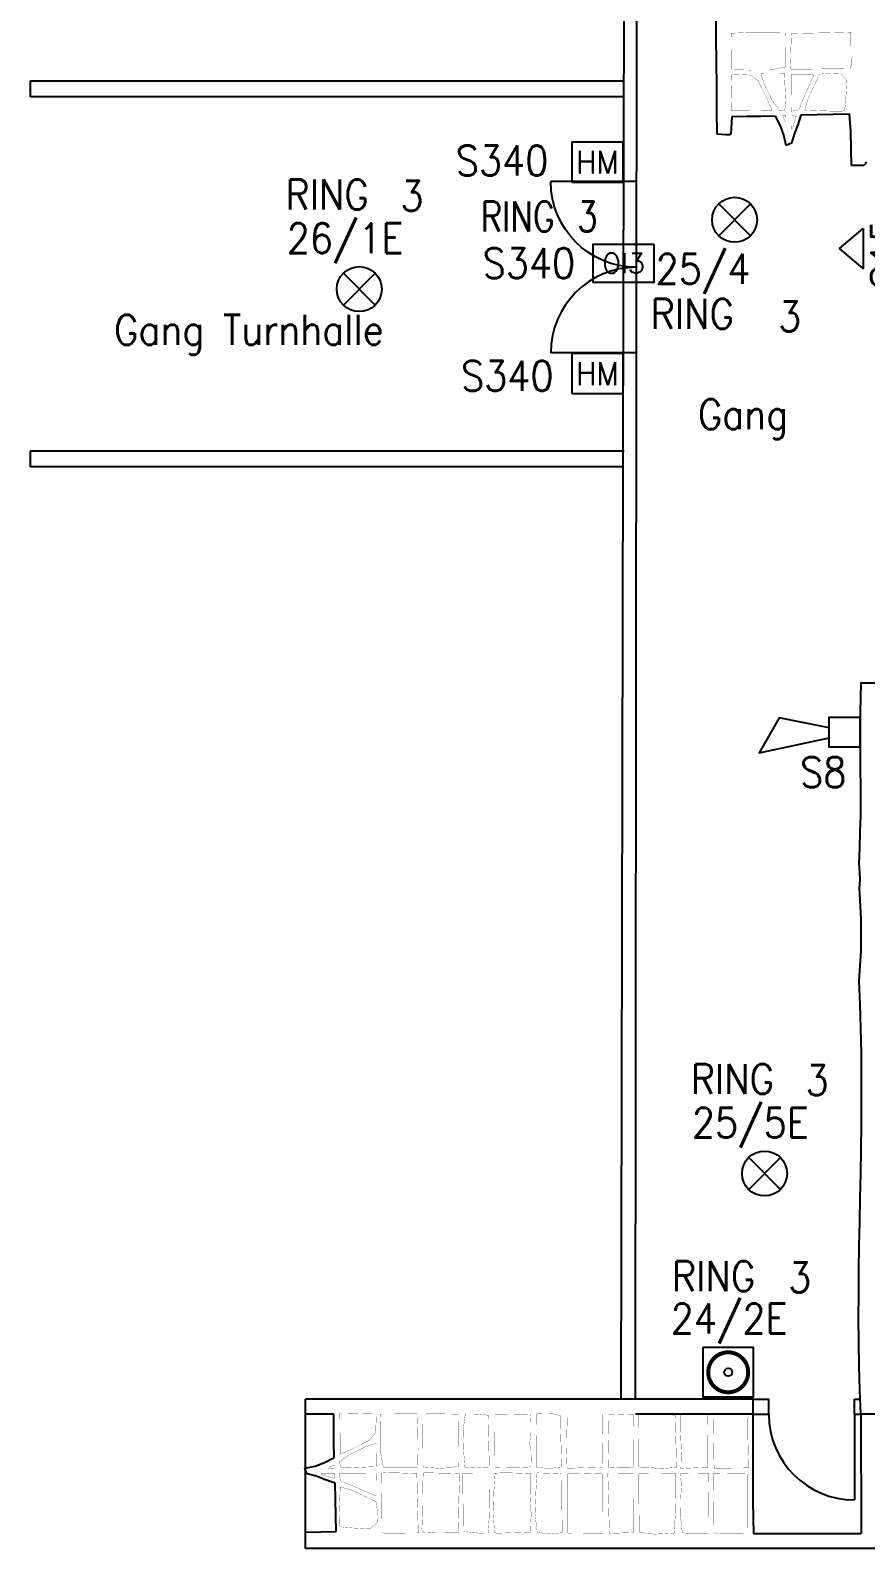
# Model space of a CAD drawing. Extents: x -17.4 to 13.1, y -8 to 20.1.
# Drawn here: x -17.35 to -8.99, y -8.03 to 7.17 of the extents above; entities that cross this region are included whole.
import ezdxf
from ezdxf.enums import TextEntityAlignment as Align

# ---------------------------------------------------------------- set-up
doc = ezdxf.new("R2010")
doc.units = 0
doc.header["$LTSCALE"] = 0.000394
doc.header["$MEASUREMENT"] = 0
doc.layers.get('0').update_dxf_attribs({"linetype": 'CONTINUOUS'})
for name, color, linetype in [('Grundriß', 7, 'CONTINUOUS'), ('Raumbezeichnung', 7, 'CONTINUOUS'), ('SECO-BRAND', 240, 'CONTINUOUS'), ('SECO-BRAND_LOOP', 81, 'CONTINUOUS')]:
    doc.layers.add(name, color=color, linetype=linetype)
doc.styles.add('ROMANS', font='romans.shx', dxfattribs={"width": 0.9})

# ---------------------------------------------------------------- blocks, each defined once
blk = doc.blocks.new('SecoS-indikator steuerung')
blk.add_lwpolyline([(0.2, 0), (-0.2, 0), (0, 0.234)], close=True)
at = {"style": 'ROMANS', "width": 0.9, "flags": 1}
for tag, p in [('PRODUKT_1', (-0.267, -0.029)), ('PRODUKT_2', (-0.267, -0.479)), ('TECHNIK', (-0.267, -0.931)), ('SECOPOS', (-0.267, -1.393))]:
    blk.add_attdef(tag, text='', height=0.3, dxfattribs=at).set_placement(p, align=Align.RIGHT)
at = {"color": 81, "style": 'ROMANS', "width": 0.9}
for tag, p in [('MELDERNUMMER', (0.219, -0.037)), ('LINE_1', (0.219, -0.485)), ('LINE_2', (0.219, -0.937)), ('ZUSATZTEXT', (0.219, -1.382))]:
    blk.add_attdef(tag, p, '', height=0.3, dxfattribs=at)
at = {"layer": 'SECO-BRAND_LOOP', "color": 7, "style": 'ROMANS', "width": 0.8}
for tag, p, flags in [('RING', (0.219, 0.412), 9), ('RINGNUMMER', (1.183, 0.412), 1)]:
    blk.add_attdef(tag, p, '', height=0.3, dxfattribs=dict(at, flags=flags))
blk = doc.blocks.new('SecoS-sirene')
blk.add_lwpolyline([(0.044, 0.307), (0.144, 0.807), (-0.206, 1.007), (-0.056, 0.307)])
blk.add_lwpolyline([(0.15, 0), (-0.15, 0), (-0.15, 0.306), (0.15, 0.306)], close=True)
at = {"style": 'ROMANS', "width": 0.9, "flags": 1}
for tag, p in [('PRODUKT_1', (-0.344, 0.022)), ('PRODUKT_2', (-0.344, -0.428)), ('TECHNIK', (-0.344, -0.88)), ('SECOPOS', (-0.344, -1.342))]:
    blk.add_attdef(tag, text='', height=0.3, dxfattribs=at).set_placement(p, align=Align.RIGHT)
at = {"color": 81, "style": 'ROMANS', "width": 0.9}
for tag, p in [('MELDERNUMMER', (0.33, 0.038)), ('LINE_1', (0.33, -0.41)), ('LINE_2', (0.33, -0.861)), ('ZUSATZTEXT', (0.33, -1.307))]:
    blk.add_attdef(tag, p, '', height=0.3, dxfattribs=at)
at = {"layer": 'SECO-BRAND_LOOP', "color": 7, "style": 'ROMANS', "width": 0.8}
for tag, p, flags in [('RING', (0.33, 0.487), 9), ('RINGNUMMER', (1.294, 0.487), 1)]:
    blk.add_attdef(tag, p, '', height=0.3, dxfattribs=dict(at, flags=flags))
blk = doc.blocks.new('SecoS-dkm')
blk.add_lwpolyline([(-0.25, 0.25), (0.25, 0.25), (0.25, -0.25), (-0.25, -0.25)], close=True)
at = {"const_width": 0.4}
for points in [[(-0.02, 0, -1), (0.02, 0, 0.956007)], [(-0.02, 0, 1), (0.02, 0, -0.956007)]]:
    blk.add_lwpolyline(points, format="xyb", dxfattribs=at)
blk.add_circle((0, 0), 0.04)
at = {"style": 'ROMANS', "width": 0.9, "flags": 1}
for tag, p in [('PRODUKT_1', (-0.344, -0.147)), ('PRODUKT_2', (-0.344, -0.597)), ('TECHNIK', (-0.344, -1.049)), ('SECOPOS', (-0.344, -1.511))]:
    blk.add_attdef(tag, text='', height=0.3, dxfattribs=at).set_placement(p, align=Align.RIGHT)
at = {"color": 81, "style": 'ROMANS', "width": 0.9}
for tag, p in [('MELDERNUMMER', (0.33, -0.131)), ('LINE_1', (0.33, -0.579)), ('LINE_2', (0.33, -1.031)), ('ZUSATZTEXT', (0.33, -1.476))]:
    blk.add_attdef(tag, p, '', height=0.3, dxfattribs=at)
at = {"layer": 'SECO-BRAND_LOOP', "color": 7, "style": 'ROMANS', "width": 0.8, "flags": 8}
blk.add_attdef('RING', (0.33, 0.317), '', height=0.3, dxfattribs=at)
at = {"layer": 'SECO-BRAND_LOOP', "color": 7, "style": 'ROMANS', "width": 0.8}
blk.add_attdef('RINGNUMMER', (1.294, 0.317), '', height=0.3, dxfattribs=at)
blk = doc.blocks.new('SecoS-opt')
for p, q in [((0.159, 0.159), (-0.159, -0.159)), ((-0.159, 0.159), (0.159, -0.159))]:
    blk.add_line(p, q)
blk.add_circle((0, 0), 0.225)
at = {"style": 'ROMANS', "width": 0.9, "flags": 1}
for tag, p in [('PRODUKT_1', (-0.344, -0.147)), ('PRODUKT_2', (-0.344, -0.597)), ('TECHNIK', (-0.344, -1.049)), ('SECOPOS', (-0.344, -1.511))]:
    blk.add_attdef(tag, text='', height=0.3, dxfattribs=at).set_placement(p, align=Align.RIGHT)
at = {"color": 81, "style": 'ROMANS', "width": 0.9}
for tag, p in [('MELDERNUMMER', (0.33, -0.131)), ('LINE_1', (0.33, -0.989)), ('LINE_2', (0.33, -1.441)), ('ZUSATZTEXT', (0.33, -1.886))]:
    blk.add_attdef(tag, p, '', height=0.3, dxfattribs=at)
at = {"layer": 'SECO-BRAND_LOOP', "color": 7, "style": 'ROMANS', "width": 0.8, "flags": 8}
blk.add_attdef('RING', (0.33, -0.579), '', height=0.3, dxfattribs=at)
at = {"layer": 'SECO-BRAND_LOOP', "color": 7, "style": 'ROMANS', "width": 0.8}
blk.add_attdef('RINGNUMMER', (1.294, -0.579), '', height=0.3, dxfattribs=at)
blk = doc.blocks.new('Tür')
at = {"layer": 'Grundriß', "linetype": 'Continuous'}
blk.add_line((0, 0), (0, 0.9), dxfattribs=at)
blk.add_arc((0, 0), 0.9, 0, 90, dxfattribs=at)
blk = doc.blocks.new('SecoS-oi3')
blk.add_lwpolyline([(0.307, 0.189), (-0.307, 0.189), (-0.307, -0.189), (0.307, -0.189)], close=True)
at = {"color": 81, "style": 'ROMANS'}
blk.add_text('OI3', height=0.2, dxfattribs=at).set_placement((0, 0), align=Align.MIDDLE_CENTER)
at = {"style": 'ROMANS', "width": 0.9, "flags": 1}
for tag, p in [('PRODUKT_1', (-0.366, -0.147)), ('PRODUKT_2', (-0.366, -0.597)), ('TECHNIK', (-0.366, -1.049)), ('SECOPOS', (-0.366, -1.511))]:
    blk.add_attdef(tag, text='', height=0.3, dxfattribs=at).set_placement(p, align=Align.RIGHT)
at = {"color": 81, "style": 'ROMANS', "width": 0.9}
for tag, p in [('MELDERNUMMER', (0.387, -0.131)), ('LINE_1', (0.387, -0.579)), ('LINE_2', (0.387, -1.031)), ('ZUSATZTEXT', (0.387, -1.476))]:
    blk.add_attdef(tag, p, '', height=0.3, dxfattribs=at)
at = {"layer": 'SECO-BRAND_LOOP', "color": 7, "style": 'ROMANS', "width": 0.8, "flags": 8}
blk.add_attdef('RING', (0.387, 0.317), '', height=0.3, dxfattribs=at)
at = {"layer": 'SECO-BRAND_LOOP', "color": 7, "style": 'ROMANS', "width": 0.8}
blk.add_attdef('RINGNUMMER', (1.352, 0.317), '', height=0.3, dxfattribs=at)
blk = doc.blocks.new('SecoS-magnet')
blk.add_lwpolyline([(-0.256, -0.2), (0.256, -0.2), (0.256, 0.2), (-0.256, 0.2)], close=True)
at = {"color": 82, "style": 'ROMANS', "width": 0.95}
blk.add_text('HM', height=0.23, dxfattribs=at).set_placement((0, 0), align=Align.MIDDLE_CENTER)
at = {"style": 'ROMANS', "width": 0.9, "flags": 1}
for tag, p in [('PRODUKT_1', (-0.378, -0.146)), ('PRODUKT_2', (-0.378, -0.596)), ('TECHNIK', (-0.378, -1.049)), ('SECOPOS', (-0.378, -1.51))]:
    blk.add_attdef(tag, text='', height=0.3, dxfattribs=at).set_placement(p, align=Align.RIGHT)
at = {"color": 81, "style": 'ROMANS', "width": 0.9}
for tag, p in [('MELDERNUMMER', (0.278, -0.123)), ('LINE_1', (0.278, -0.572)), ('LINE_2', (0.278, -1.023)), ('ZUSATZTEXT', (0.278, -1.468))]:
    blk.add_attdef(tag, p, '', height=0.3, dxfattribs=at)
at = {"layer": 'SECO-BRAND_LOOP', "color": 7, "style": 'ROMANS', "width": 0.8}
for tag, p, flags in [('RING', (0.278, 0.325), 9), ('RINGNUMMER', (1.242, 0.325), 1)]:
    blk.add_attdef(tag, p, '', height=0.3, dxfattribs=dict(at, flags=flags))

msp = doc.modelspace()

# ---------------------------------------------------------------- linework, layer by layer
at = {"linetype": 'Continuous'}
for p, q in [((-17.352, 6.502), (-17.352, 6.663)), ((-17.352, 6.663), (-11.412, 6.663)), ((-11.413, 6.502), (-17.352, 6.502)), ((-17.352, 2.798), (-17.352, 2.959)), ((-17.352, 2.959), (-11.412, 2.959)), ((-11.413, 2.798), (-17.352, 2.798))]:
    msp.add_line(p, q, dxfattribs=at)
at = {"layer": 'Grundriß', "linetype": 'Continuous'}
for p, q in [((-10.489, 7.09), (-10.49, 7.331)), ((-10.487, 6.849), (-10.489, 7.09)), ((-10.485, 6.609), (-10.487, 6.849)), ((-10.482, 6.368), (-10.485, 6.609)), ((-10.479, 6.128), (-10.482, 6.368)), ((-10.337, 6.245), (-10.341, 6.187)), ((-10.333, 6.303), (-10.337, 6.245)), ((-10.188, 6.305), (-10.333, 6.303)), ((-10.043, 6.306), (-10.188, 6.305)), ((-9.898, 6.307), (-10.043, 6.306)), ((-9.848, 6.211), (-9.898, 6.307)), ((-9.642, 6.318), (-9.673, 6.223)), ((-9.48, 6.321), (-9.642, 6.318)), ((-9.318, 6.325), (-9.48, 6.321)), ((-9.156, 6.329), (-9.318, 6.325)), ((-9.144, 6.156), (-9.156, 6.329)), ((-10.393, 6.123), (-10.479, 6.128)), ((-10.358, 6.123), (-10.393, 6.123)), ((-10.344, 6.129), (-10.358, 6.123)), ((-10.341, 6.187), (-10.344, 6.129)), ((-9.813, 6.118), (-9.848, 6.211)), ((-9.79, 6.015), (-9.813, 6.118)), ((-9.71, 6.129), (-9.736, 6.037)), ((-9.673, 6.223), (-9.71, 6.129)), ((-9.141, 5.983), (-9.144, 6.156)), ((-9.772, 6.022), (-9.79, 6.015)), ((-9.754, 6.03), (-9.772, 6.022)), ((-9.736, 6.037), (-9.754, 6.03)), ((-9.135, 5.813), (-9.141, 5.983)), ((-9.094, 5.814), (-9.135, 5.813)), ((-9.053, 5.814), (-9.094, 5.814)), ((-9.012, 5.814), (-9.053, 5.814)), ((-9.004, 5.826), (-9.012, 5.814)), ((-8.996, 5.838), (-9.004, 5.826)), ((-8.988, 5.85), (-8.996, 5.838)), ((-9.046, 0.34), (-9.041, 0.636)), ((-9.045, 0.636), (-8.895, 0.636)), ((-9.046, 0.192), (-9.046, 0.34)), ((-9.046, 0.061), (-9.046, 0.192)), ((-9.045, -0.057), (-9.046, 0.061)), ((-9.045, -0.166), (-9.045, -0.057)), ((-9.045, -0.268), (-9.045, -0.166)), ((-9.044, -0.368), (-9.045, -0.268)), ((-9.043, -0.47), (-9.044, -0.368)), ((-9.042, -0.576), (-9.043, -0.47)), ((-9.042, -0.691), (-9.042, -0.576)), ((-9.048, -0.852), (-9.042, -0.691)), ((-9.054, -1.014), (-9.048, -0.852)), ((-9.059, -1.175), (-9.054, -1.014)), ((-9.052, -1.256), (-9.059, -1.175)), ((-9.057, -1.416), (-9.048, -1.341)), ((-9.048, -1.341), (-9.052, -1.256)), ((-9.041, -1.727), (-9.057, -1.416)), ((-9.038, -2.046), (-9.041, -1.727)), ((-9.06, -2.346), (-9.038, -2.046)), ((-9.049, -2.587), (-9.06, -2.346)), ((-9.042, -2.828), (-9.049, -2.587)), ((-9.037, -3.069), (-9.042, -2.828)), ((-9.035, -3.311), (-9.037, -3.069)), ((-9.035, -3.552), (-9.035, -3.311)), ((-9.037, -3.793), (-9.035, -3.552)), ((-9.04, -4.035), (-9.037, -3.793)), ((-9.044, -4.276), (-9.04, -4.035)), ((-9.049, -4.518), (-9.044, -4.276)), ((-9.054, -4.759), (-9.049, -4.518)), ((-9.058, -5.001), (-9.054, -4.759)), ((-9.062, -5.242), (-9.058, -5.001)), ((-9.064, -5.483), (-9.062, -5.242)), ((-9.065, -5.724), (-9.064, -5.483)), ((-9.063, -5.965), (-9.065, -5.724)), ((-9.06, -6.205), (-9.063, -5.965)), ((-9.053, -6.446), (-9.06, -6.205)), ((-10.125, -6.534), (-14.598, -6.534)), ((-14.598, -8.031), (-14.598, -6.534)), ((-10.125, -6.534), (-10.123, -7.561)), ((-10.125, -6.534), (-9.964, -6.534)), ((-9.964, -6.686), (-9.964, -6.534)), ((-9.107, -6.686), (-9.107, -6.534)), ((-9.107, -6.534), (-9.05, -6.534)), ((-9.043, -6.686), (-9.053, -6.446)), ((-14.317, -6.684), (-14.598, -6.684)), ((-14.316, -6.829), (-14.317, -6.684)), ((-10.125, -6.686), (-11.298, -6.686)), ((-10.125, -6.686), (-9.964, -6.686)), ((-9.107, -6.686), (-9.043, -6.686)), ((-8.814, -6.686), (-9.043, -6.686)), ((-9.043, -6.686), (-9.043, -6.686)), ((-14.315, -6.974), (-14.316, -6.829)), ((-14.313, -7.119), (-14.315, -6.974)), ((-14.409, -7.169), (-14.313, -7.119)), ((-14.605, -7.227), (-14.503, -7.204)), ((-14.598, -7.245), (-14.605, -7.227)), ((-14.591, -7.263), (-14.598, -7.245)), ((-14.583, -7.281), (-14.591, -7.263)), ((-14.492, -7.307), (-14.583, -7.281)), ((-14.503, -7.204), (-14.409, -7.169)), ((-14.398, -7.344), (-14.492, -7.307)), ((-14.303, -7.375), (-14.398, -7.344)), ((-14.299, -7.537), (-14.303, -7.375)), ((-14.295, -7.699), (-14.299, -7.537)), ((-10.123, -7.561), (-10.118, -7.878)), ((-14.291, -7.861), (-14.295, -7.699)), ((-14.598, -7.865), (-14.291, -7.861)), ((-10.118, -7.878), (-9.039, -7.878)), ((-8.903, -8.031), (-14.598, -8.031))]:
    msp.add_line(p, q, dxfattribs=at)
at = {"layer": 'Grundriß', "linetype": 'Continuous', "const_width": 0.00232}
for points in [[(-9.796, 6.8), (-9.952, 6.771), (-10.164, 6.77), (-10.333, 6.774), (-10.334, 6.895), (-10.335, 7.017), (-10.336, 7.139), (-10.162, 7.146), (-9.978, 7.147), (-9.799, 7.144), (-9.798, 7.029), (-9.797, 6.915)], [(-9.14, 6.816), (-9.144, 6.805), (-9.148, 6.794), (-9.151, 6.784), (-9.348, 6.782), (-9.545, 6.78), (-9.742, 6.779), (-9.746, 6.831), (-9.745, 6.924), (-9.737, 7.136), (-9.539, 7.14), (-9.341, 7.144), (-9.143, 7.149), (-9.142, 7.038), (-9.141, 6.927)], [(-9.932, 6.369), (-10.068, 6.367), (-10.205, 6.366), (-10.341, 6.365), (-10.338, 6.487), (-10.336, 6.609), (-10.333, 6.731), (-10.15, 6.723), (-10.072, 6.664), (-9.982, 6.487), (-9.96, 6.435), (-9.943, 6.399)], [(-9.793, 6.434), (-9.797, 6.412), (-9.801, 6.391), (-9.804, 6.37), (-9.822, 6.367), (-9.839, 6.366), (-9.857, 6.364), (-9.931, 6.469), (-10.001, 6.612), (-10.043, 6.733), (-9.964, 6.734), (-9.886, 6.734), (-9.807, 6.735), (-9.803, 6.634), (-9.798, 6.534)], [(-9.516, 6.716), (-9.57, 6.591), (-9.617, 6.487), (-9.66, 6.377), (-9.679, 6.368), (-9.7, 6.363), (-9.739, 6.359), (-9.738, 6.482), (-9.737, 6.605), (-9.736, 6.729), (-9.665, 6.729), (-9.594, 6.73), (-9.524, 6.73), (-9.521, 6.726), (-9.519, 6.721)], [(-9.182, 6.665), (-9.193, 6.489), (-9.199, 6.411), (-9.207, 6.364), (-9.231, 6.358), (-9.334, 6.359), (-9.603, 6.368), (-9.575, 6.474), (-9.51, 6.615), (-9.455, 6.729), (-9.338, 6.741), (-9.245, 6.737)], [(-9.792, 6.251), (-9.802, 6.259), (-9.811, 6.276), (-9.824, 6.316), (-9.814, 6.316), (-9.803, 6.316), (-9.793, 6.316), (-9.792, 6.295), (-9.792, 6.273)], [(-9.685, 6.306), (-9.698, 6.286), (-9.708, 6.252), (-9.726, 6.177), (-9.73, 6.177), (-9.734, 6.177), (-9.737, 6.177), (-9.738, 6.223), (-9.738, 6.27), (-9.738, 6.317), (-9.721, 6.313), (-9.703, 6.31)], [(-14.252, -7.085), (-14.253, -6.949), (-14.254, -6.812), (-14.255, -6.676), (-14.134, -6.678), (-14.012, -6.681), (-13.89, -6.684), (-13.897, -6.867), (-13.957, -6.945), (-14.134, -7.035), (-14.186, -7.057), (-14.221, -7.074)], [(-13.82, -7.22), (-13.849, -7.065), (-13.85, -6.853), (-13.846, -6.684), (-13.725, -6.683), (-13.603, -6.682), (-13.481, -6.681), (-13.475, -6.855), (-13.473, -7.039), (-13.477, -7.218), (-13.591, -7.219), (-13.706, -7.22)], [(-13.262, -7.227), (-13.316, -7.223), (-13.369, -7.22), (-13.423, -7.217), (-13.424, -7.038), (-13.426, -6.859), (-13.427, -6.68), (-13.308, -6.682), (-13.189, -6.683), (-13.07, -6.685), (-13.069, -6.858), (-13.067, -7.032), (-13.066, -7.206), (-13.114, -7.216), (-13.165, -7.222)], [(-12.961, -7.224), (-12.975, -7.221), (-12.99, -7.217), (-13.004, -7.214), (-13.018, -7.038), (-13.022, -6.851), (-13.001, -6.684), (-12.926, -6.683), (-12.866, -6.686), (-12.771, -6.696), (-12.768, -6.869), (-12.764, -7.042), (-12.76, -7.214), (-12.827, -7.217), (-12.894, -7.221)], [(-12.703, -7.222), (-12.704, -7.043), (-12.706, -6.864), (-12.707, -6.685), (-12.589, -6.686), (-12.47, -6.688), (-12.351, -6.69), (-12.346, -6.784), (-12.347, -6.886), (-12.356, -6.983), (-12.343, -7.05), (-12.342, -7.132), (-12.343, -7.208), (-12.365, -7.214), (-12.459, -7.218)], [(-12.165, -7.229), (-12.205, -7.225), (-12.244, -7.222), (-12.284, -7.219), (-12.285, -7.039), (-12.286, -6.86), (-12.288, -6.682), (-12.21, -6.68), (-12.128, -6.681), (-12.049, -6.698), (-12.046, -6.871), (-12.041, -7.044), (-12.037, -7.217), (-12.08, -7.22), (-12.123, -7.224)], [(-11.982, -7.227), (-11.987, -7.074), (-11.986, -6.934), (-11.979, -6.687), (-11.864, -6.687), (-11.748, -6.687), (-11.632, -6.687), (-11.63, -6.863), (-11.628, -7.039), (-11.626, -7.216), (-11.745, -7.219), (-11.864, -7.223)], [(-11.564, -7.224), (-11.567, -7.046), (-11.57, -6.869), (-11.573, -6.693), (-11.489, -6.69), (-11.405, -6.687), (-11.321, -6.685), (-11.319, -6.863), (-11.318, -7.042), (-11.316, -7.222), (-11.375, -7.218), (-11.439, -7.218)], [(-11.037, -7.23), (-11.156, -7.22), (-11.215, -7.218), (-11.263, -7.221), (-11.264, -7.042), (-11.266, -6.863), (-11.267, -6.684), (-11.152, -6.68), (-11.005, -6.679), (-10.9, -6.699), (-10.896, -6.872), (-10.891, -7.045), (-10.887, -7.218), (-10.937, -7.222), (-10.987, -7.226)], [(-10.843, -7.229), (-10.839, -7.05), (-10.846, -6.868), (-10.848, -6.691), (-10.758, -6.689), (-10.667, -6.688), (-10.577, -6.686), (-10.575, -6.863), (-10.574, -7.041), (-10.573, -7.218), (-10.663, -7.221), (-10.753, -7.225)], [(-10.511, -7.226), (-10.514, -7.045), (-10.516, -6.864), (-10.519, -6.684), (-10.403, -6.685), (-10.287, -6.685), (-10.171, -6.686), (-10.174, -6.776), (-10.173, -6.915), (-10.166, -7.223), (-10.281, -7.224), (-10.396, -7.225)], [(-14.186, -7.223), (-14.208, -7.22), (-14.23, -7.216), (-14.251, -7.213), (-14.253, -7.195), (-14.255, -7.178), (-14.257, -7.16), (-14.151, -7.086), (-14.008, -7.016), (-13.887, -6.974), (-13.887, -7.053), (-13.886, -7.131), (-13.885, -7.21), (-13.986, -7.214), (-14.086, -7.219)], [(-14.314, -7.332), (-14.334, -7.319), (-14.368, -7.309), (-14.444, -7.291), (-14.444, -7.287), (-14.444, -7.283), (-14.444, -7.28), (-14.397, -7.279), (-14.351, -7.279), (-14.304, -7.279), (-14.307, -7.296), (-14.311, -7.314)], [(-14.369, -7.225), (-14.362, -7.214), (-14.345, -7.206), (-14.304, -7.193), (-14.304, -7.203), (-14.304, -7.214), (-14.304, -7.224), (-14.326, -7.225), (-14.347, -7.225)], [(-13.904, -7.501), (-14.029, -7.447), (-14.133, -7.4), (-14.243, -7.357), (-14.252, -7.338), (-14.257, -7.317), (-14.261, -7.278), (-14.138, -7.279), (-14.015, -7.28), (-13.892, -7.281), (-13.891, -7.352), (-13.891, -7.422), (-13.89, -7.493), (-13.895, -7.496), (-13.899, -7.498)], [(-13.804, -7.877), (-13.815, -7.873), (-13.826, -7.869), (-13.837, -7.866), (-13.838, -7.669), (-13.84, -7.472), (-13.842, -7.275), (-13.789, -7.271), (-13.697, -7.272), (-13.485, -7.28), (-13.481, -7.478), (-13.476, -7.676), (-13.471, -7.874), (-13.583, -7.875), (-13.693, -7.876)], [(-13.417, -7.873), (-13.423, -7.863), (-13.429, -7.852), (-13.435, -7.842), (-13.428, -7.669), (-13.426, -7.42), (-13.422, -7.271), (-13.301, -7.274), (-13.179, -7.276), (-13.057, -7.279), (-13.063, -7.475), (-13.069, -7.673), (-13.063, -7.87), (-13.255, -7.868), (-13.346, -7.869)], [(-12.827, -7.879), (-12.892, -7.872), (-12.956, -7.866), (-13.02, -7.859), (-13.022, -7.666), (-13.024, -7.472), (-13.025, -7.279), (-12.935, -7.278), (-12.846, -7.277), (-12.756, -7.277), (-12.758, -7.571), (-12.762, -7.727), (-12.773, -7.878), (-12.791, -7.878), (-12.809, -7.878)], [(-12.687, -7.877), (-12.694, -7.874), (-12.701, -7.871), (-12.708, -7.868), (-12.72, -7.678), (-12.715, -7.468), (-12.702, -7.276), (-12.631, -7.272), (-12.539, -7.273), (-12.344, -7.28), (-12.345, -7.472), (-12.349, -7.561), (-12.351, -7.605), (-12.34, -7.683), (-12.347, -7.78), (-12.343, -7.865), (-12.458, -7.869), (-12.572, -7.873)], [(-12.171, -7.884), (-12.208, -7.878), (-12.245, -7.872), (-12.281, -7.866), (-12.303, -7.685), (-12.294, -7.462), (-12.283, -7.273), (-12.201, -7.275), (-12.119, -7.278), (-12.036, -7.282), (-12.035, -7.478), (-12.033, -7.675), (-12.031, -7.872), (-12.078, -7.876), (-12.124, -7.88)], [(-11.956, -7.882), (-11.965, -7.876), (-11.973, -7.87), (-11.982, -7.865), (-11.982, -7.67), (-11.982, -7.475), (-11.982, -7.281), (-11.934, -7.276), (-11.841, -7.277), (-11.624, -7.284), (-11.624, -7.483), (-11.623, -7.681), (-11.623, -7.88), (-11.734, -7.88), (-11.845, -7.881)], [(-11.558, -7.879), (-11.564, -7.679), (-11.569, -7.478), (-11.574, -7.278), (-11.488, -7.277), (-11.402, -7.276), (-11.316, -7.276), (-11.316, -7.474), (-11.317, -7.672), (-11.318, -7.87), (-11.398, -7.873), (-11.479, -7.876)], [(-11.106, -7.886), (-11.158, -7.88), (-11.209, -7.874), (-11.261, -7.868), (-11.262, -7.672), (-11.264, -7.477), (-11.265, -7.282), (-11.142, -7.281), (-11.019, -7.28), (-10.895, -7.279), (-10.894, -7.478), (-10.898, -7.675), (-10.911, -7.876), (-10.976, -7.879), (-11.041, -7.883)], [(-10.785, -7.883), (-10.8, -7.877), (-10.815, -7.871), (-10.83, -7.865), (-10.847, -7.711), (-10.845, -7.532), (-10.837, -7.379), (-10.844, -7.339), (-10.846, -7.314), (-10.843, -7.282), (-10.75, -7.281), (-10.657, -7.28), (-10.564, -7.28), (-10.566, -7.48), (-10.568, -7.681), (-10.569, -7.882), (-10.641, -7.882), (-10.713, -7.883)], [(-10.473, -7.881), (-10.487, -7.877), (-10.501, -7.874), (-10.515, -7.87), (-10.517, -7.673), (-10.519, -7.476), (-10.52, -7.279), (-10.405, -7.281), (-10.29, -7.282), (-10.174, -7.284), (-10.173, -7.482), (-10.173, -7.68), (-10.172, -7.878), (-10.272, -7.879), (-10.373, -7.88)], [(-13.955, -7.834), (-14.131, -7.824), (-14.209, -7.818), (-14.257, -7.81), (-14.262, -7.786), (-14.261, -7.683), (-14.252, -7.414), (-14.146, -7.442), (-14.005, -7.507), (-13.891, -7.562), (-13.879, -7.679), (-13.883, -7.772)]]:
    msp.add_lwpolyline(points, close=True, dxfattribs=at)
at = {"layer": 'Raumbezeichnung', "linetype": 'Continuous'}
for p, q in [((-11.441, -6.534), (-11.397, 14.023)), ((-11.298, -6.534), (-11.277, 14.023)), ((-9.043, -6.686), (-9.039, -7.878))]:
    msp.add_line(p, q, dxfattribs=at)

# ---------------------------------------------------------------- block references
at = {"layer": 'Grundriß', "linetype": 'Continuous', "yscale": 0.9522793308163919, "zscale": 0.9522793308163927}
for p, xscale, rotation in [((-11.288, 5.653), -0.9522793308163919, 90), ((-11.288, 3.939), 0.9522793308163919, 90), ((-9.107, -6.686), 0.9522793308163919, 180)]:
    msp.add_blockref('Tür', p, dxfattribs=dict(at, xscale=xscale, rotation=rotation))
at = {"layer": 'SECO-BRAND', "linetype": 'Continuous'}
ref = msp.add_blockref('SecoS-magnet', (-11.678, 5.848), dxfattribs=at)
ref.add_attrib('MELDERNUMMER', 'S340', (-13.095, 5.714), dxfattribs={"layer": '0', "color": 81, "height": 0.3, "style": 'ROMANS', "width": 0.9})
ref = msp.add_blockref('SecoS-opt', (-14.061, 4.577), dxfattribs=at)
ref.add_attrib('MELDERNUMMER', '26/1E', (-14.787, 4.936), dxfattribs={"layer": '0', "color": 81, "height": 0.3, "style": 'ROMANS', "width": 0.9})
ref.add_attrib('RINGNUMMER', '3', (-13.65, 5.361), dxfattribs={"layer": 'SECO-BRAND_LOOP', "color": 7, "height": 0.3, "style": 'ROMANS', "width": 0.9})
ref.add_attrib('RING', 'RING', (-14.8, 5.373), dxfattribs={"layer": 'SECO-BRAND_LOOP', "color": 7, "height": 0.3, "style": 'ROMANS', "width": 0.9, "flags": 8})
ref = msp.add_blockref('SecoS-opt', (-10.306, 5.271), dxfattribs=at)
ref.add_attrib('MELDERNUMMER', '25/4', (-11.096, 4.629), dxfattribs={"layer": '0', "color": 81, "height": 0.3, "style": 'ROMANS', "width": 0.9})
ref.add_attrib('RINGNUMMER', '3', (-9.871, 4.154), dxfattribs={"layer": 'SECO-BRAND_LOOP', "color": 7, "height": 0.3, "style": 'ROMANS', "width": 0.9})
ref.add_attrib('RING', 'RING', (-11.146, 4.179), dxfattribs={"layer": 'SECO-BRAND_LOOP', "color": 7, "height": 0.3, "style": 'ROMANS', "width": 0.9, "flags": 8})
ref = msp.add_blockref('SecoS-oi3', (-11.417, 4.836), dxfattribs=at)
ref.add_attrib('MELDERNUMMER', 'S340', (-12.827, 4.687), dxfattribs={"layer": '0', "color": 81, "height": 0.3, "style": 'ROMANS', "width": 0.9})
ref.add_attrib('RINGNUMMER', '3', (-11.882, 5.154), dxfattribs={"layer": 'SECO-BRAND_LOOP', "color": 7, "height": 0.3, "style": 'ROMANS', "width": 0.8})
ref.add_attrib('RING', 'RING', (-12.847, 5.154), dxfattribs={"layer": 'SECO-BRAND_LOOP', "color": 7, "height": 0.3, "style": 'ROMANS', "width": 0.8, "flags": 8})
ref = msp.add_blockref('SecoS-indikator steuerung', (-9.021, 4.985), dxfattribs=dict(at, rotation=90))
ref.add_attrib('MELDERNUMMER', 'S15', (-8.639, 4.583), dxfattribs={"layer": '0', "color": 81, "height": 0.3, "rotation": 90, "style": 'ROMANS', "width": 0.9})
ref = msp.add_blockref('SecoS-magnet', (-11.678, 3.732), dxfattribs=at)
ref.add_attrib('MELDERNUMMER', 'S340', (-13.043, 3.559), dxfattribs={"layer": '0', "color": 81, "height": 0.3, "style": 'ROMANS', "width": 0.9})
ref = msp.add_blockref('SecoS-sirene', (-9.053, 0.142), dxfattribs=dict(at, rotation=90))
ref.add_attrib('MELDERNUMMER', 'S8', (-9.65, -0.408), dxfattribs={"layer": '0', "color": 81, "height": 0.3, "style": 'ROMANS', "width": 0.9})
ref = msp.add_blockref('SecoS-opt', (-10.006, -4.276), dxfattribs=at)
ref.add_attrib('MELDERNUMMER', '25/5E', (-10.733, -3.917), dxfattribs={"layer": '0', "color": 81, "height": 0.3, "style": 'ROMANS', "width": 0.9})
ref.add_attrib('RINGNUMMER', '3', (-9.596, -3.492), dxfattribs={"layer": 'SECO-BRAND_LOOP', "color": 7, "height": 0.3, "style": 'ROMANS', "width": 0.9})
ref.add_attrib('RING', 'RING', (-10.745, -3.48), dxfattribs={"layer": 'SECO-BRAND_LOOP', "color": 7, "height": 0.3, "style": 'ROMANS', "width": 0.9, "flags": 8})
ref = msp.add_blockref('SecoS-dkm', (-10.37, -6.266), dxfattribs=at)
ref.add_attrib('MELDERNUMMER', '24/2E', (-10.945, -5.878), dxfattribs={"layer": '0', "color": 81, "height": 0.3, "style": 'ROMANS', "width": 0.9})
ref.add_attrib('RINGNUMMER', '3', (-9.771, -5.466), dxfattribs={"layer": 'SECO-BRAND_LOOP', "color": 7, "height": 0.3, "style": 'ROMANS', "width": 0.9})
ref.add_attrib('RING', 'RING', (-10.933, -5.454), dxfattribs={"layer": 'SECO-BRAND_LOOP', "color": 7, "height": 0.3, "style": 'ROMANS', "width": 0.9, "flags": 8})

# ---------------------------------------------------------------- texts
at = {"layer": 'Raumbezeichnung', "linetype": 'Continuous', "style": 'ROMANS', "width": 0.9}
for s, p in [('Gang Turnhalle', (-16.514, 4.019)), ('Gang', (-10.672, 3.174))]:
    msp.add_text(s, height=0.3, dxfattribs=at).set_placement(p)

doc.saveas('drawing.dxf')
